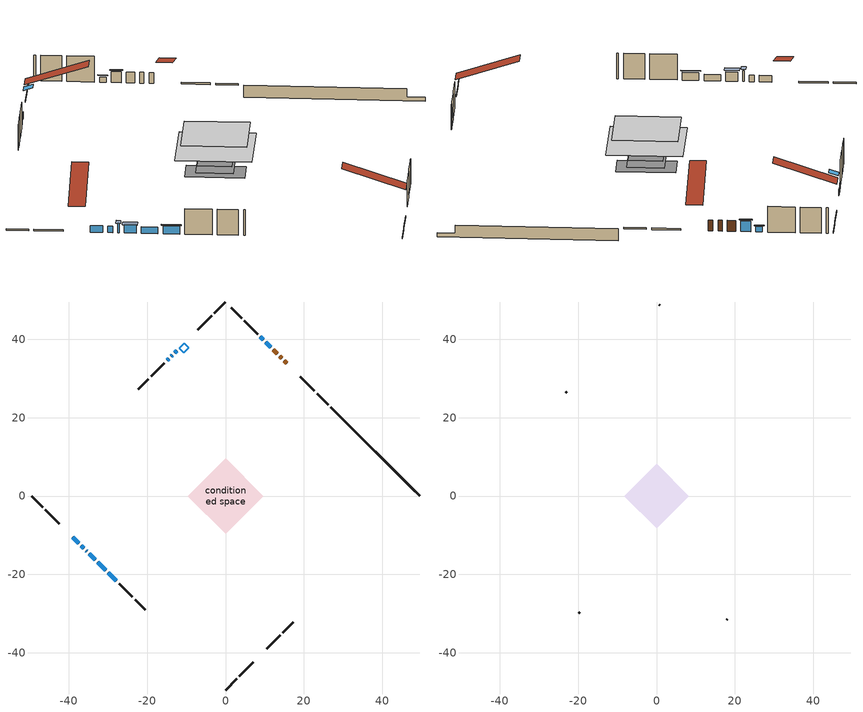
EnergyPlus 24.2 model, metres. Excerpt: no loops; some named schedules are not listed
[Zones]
conditioned space
 floor outside (Floor1 construction): -4.3,0 0,4.3 4.3,0 0,-4.3 z1.22
 floor adiabatic (AdiabaticFloorConstruction): -9.63,0 0,9.63 9.63,0 0,-9.63 z3.66
 floor foundation (Slab1 construction): -5.67,1.86 -1.86,5.67 5.67,-1.86 1.86,-5.67 z-1.09
 floor foundation (Slab2 construction): -4.7,0 0,4.7 4.7,0 0,-4.7 z0
 wall outside (RimJoist1 construction): 0,-49.54 2.84,-46.69 / -49.54,0 -46.69,-2.84 / 0,49.54 -2.84,46.69 / 26.21,23.33 23.37,26.17 z1.22:1.52
 wall outside (RimJoist2 construction): 3.5,-46.04 7.13,-42.41 / -46.04,-3.5 -42.41,-7.13 / -3.5,46.04 -7.13,42.41 / 22.71,26.83 19.08,30.46 z1.22:1.52
 wall outside (AdiabaticWallConstruction 1): 15.65,33.88 15.06,34.48 / 14.4,35.14 13.89,35.65 / 13.23,36.3 12.22,37.32 z1.22:3.25
 wall outside (AdiabaticWallConstruction): 11.56,37.98 10.32,39.22 / -35.56,-13.97 -35.38,-14.15 z1.22:3.25; -38.98,-10.56 -37.46,-12.08 / -12.43,37.1 -13,36.53 / -36.8,-12.73 -36.22,-13.32 / -32.62,-16.92 -30.55,-18.99 / -13.66,35.88 -13.89,35.65 / -14.54,34.99 -14.92,34.61 z1.22:2.44; 9.66,39.87 8.85,40.68 z1.22:2.19; -34.73,-14.81 -33.27,-16.26 z1.22:2.95; -29.89,-19.64 -27.84,-21.69 z1.22:2.67
 wall outside (Wall1 construction): 10.56,-38.98 13.99,-35.55 / -27.19,-22.35 -23.76,-25.78 / -15.58,33.96 -19.01,30.53 / 8.2,41.34 4.77,44.77 z1.22:6.1
 wall outside (Wall2 construction): 14.65,-34.89 17.25,-32.29 / -23.1,-26.43 -20.5,-29.04 / -19.67,29.87 -22.27,27.26 / 4.11,45.42 1.51,48.03 z1.22:6.1
 wall foundation (FoundationWall1 construction): 26.87,22.67,-1.09 26.87,22.67,1.22 47.27,2.27,1.22 47.27,2.27,-0.31 49.54,0,-0.31 49.54,0,-1.09
 window (WindowConstruction): 11.56,37.98 10.32,39.22 z1.22:3.25
 window (WindowConstruction 8): -38.98,-10.56 -37.46,-12.08 z1.22:2.44
 window (WindowConstruction 9): -12.44,37.1 -13,36.53 z1.22:2.44
 window (WindowConstruction 10): -36.8,-12.73 -36.22,-13.32 z1.22:2.44
 window (WindowConstruction 1): 9.66,39.87 8.85,40.68 z1.22:2.19
 window (WindowConstruction 2): -35.56,-13.97 -35.38,-14.15 z1.22:3.25
 window (WindowConstruction 3): -34.73,-14.81 -33.27,-16.26 z1.22:2.95
 window (WindowConstruction 4): -32.62,-16.92 -30.55,-18.99 z1.22:2.44
 window (WindowConstruction 5): -29.89,-19.64 -27.84,-21.69 z1.22:2.67
 window (WindowConstruction 6): -13.66,35.88 -13.89,35.65 z1.22:2.44
 window (WindowConstruction 7): -14.55,34.99 -14.92,34.61 z1.22:2.44
 door (Door): 15.65,33.88 15.06,34.48 z1.22:3.25
 door (Door 1): 14.4,35.14 13.89,35.65 z1.22:3.25
 door (Door 2): 13.23,36.3 12.22,37.32 z1.22:3.25
 ceiling adiabatic (AdiabaticFloorConstruction): 0,-9.63 9.63,0 0,9.63 -9.63,0 z3.66
 roof outside (AdiabaticRoofConstruction): -11.78,37.76,6.1 -10.62,36.6,6.64 -9.4,37.82,6.64 -10.56,38.98,6.1
 skylight (SkylightConstruction): -11.78,37.76,6.1 -10.62,36.6,6.64 -9.4,37.82,6.64 -10.56,38.98,6.1
attic - vented
 floor to conditioned space (Floor2 construction Reversed): -8.23,0 0,8.23 8.23,0 0,-8.23 z6.1
 wall outside (Wall3 construction): 17.91,-31.63 18.1,-31.44 / -19.84,-29.7 -19.65,-29.89 / -22.93,26.61 -23.12,26.42 / 0.85,48.69 0.66,48.88 z1.22:6.1
 roof outside (Roof1 construction): 9.9,-39.63,6.1 1.88,-31.61,9.88 -0.23,-33.73,9.88 7.79,-41.75,6.1; -39.63,-9.9,6.1 -31.61,-1.88,9.88 -33.73,0.23,9.88 -41.75,-7.79,6.1; -9.9,39.63,6.1 -1.88,31.61,9.88 0.23,33.73,9.88 -7.79,41.75,6.1; 16.31,33.23,6.1 8.29,25.21,9.88 10.4,23.09,9.88 18.42,31.11,6.1
shading: 10.11,39.43 11.77,37.77 11.98,37.98 10.32,39.64 z3.55; 8.64,40.89 9.87,39.66 10.09,39.87 8.85,41.1 z2.48; -35.17,-14.36 -35.77,-13.76 -36.64,-14.62 -36.03,-15.23 z3.55; -33.06,-16.48 -34.94,-14.6 -35.8,-15.46 -33.92,-17.34 z3.25; -27.63,-21.9 -30.1,-19.43 -30.31,-19.64 -27.84,-22.11 z2.97
[Building]
Building 1: Terrain=Suburbs
[Site:Location]
Montreal Intl AP_QC: Latitude {deg}=45.47; Longitude {deg}=-73.74; Time Zone {hr}=-5; Elevation {m}=36; Keep Site Location Information=Yes
[Site:GroundTemperature:Shallow]
2.07863, -0.316383, -0.508184, 0.628371, 5.19101, 9.73239, 13.6695, 16.1636, 16.3755, 14.347, 10.5102, 6.10817
[Site:WaterMainsTemperature]
Calculation Method=Schedule; Temperature Schedule=mains temperature schedule
[Material] Roughness=Rough; Thermal Absorptance=0.9
Name | Thickness {m} | Conductivity {W/m-K} | Density {kg/m3} | Specific Heat {J/kg-K} | Solar Absorptance | Visible Absorptance
asphalt or fiberglass shingles | 0.00635 | 0.162714 | 1121.4 | 1465.45 | 0.84 | 0.84
asphalt or fiberglass shingles 1 | 0.00635 | 0.162714 | 1121.4 | 1465.45 | 0.7 | 0.7
ceiling loosefill ins | 0.0846667 | 0.0480833 | 16.02 | 1046.75 | 0.7 | 0.7
ceiling stud and cavity | 0.1397 | 0.0930096 | 65.682 | 1177.47 | 0.7 | 0.7
concrete 4.0 in. | 0.1016 | 1.803125 | 2242.8 | 837.4 | 0.7 | 0.7
concrete 8.0 in. | 0.2032 | 1.803125 | 2242.8 | 837.4 | 0.7 | 0.7
door material | 0.04445 | 0.0451087 | 512.64 | 1214.23 | 0.7 | 0.7
door material 1 | 0.04445 | 0.188738 | 512.64 | 1214.23 | 0.7 | 0.7
exterior vertical ins | 0.0454343 | 0.029427 | 32.04 | 1214.23 | 0.7 | 0.7
floor covering | 0.0127 | 0.0433444 | 54.468 | 1339.84 | 0.6 | 0.6
floor rigid ins; rim joist rigid ins; wall rigid ins | 0.051816 | 0.029427 | 32.04 | 1214.23 | 0.7 | 0.7
floor rigid ins 1; roof rigid ins; wall rigid ins 1 | 0.512978 | 0.029427 | 32.04 | 1214.23 | 0.7 | 0.7
floor stud and cavity | 0.1397 | 0.0864058 | 92.3553 | 1139.71 | 0.7 | 0.7
floor stud and cavity 1 | 0.1397 | 1.75129 | 37.0049 | 1207.88 | 0.7 | 0.7
furniture material conditioned space 1 | 0.1524 | 0.115458 | 640.8 | 1214.23 | 0.6 | 0.6
gypsum board | 0.0127 | 0.160291 | 801 | 837.4 | 0.6 | 0.6
gypsum board 1 | 0.0127 | 0.160291 | 801 | 837.4 | 0.7 | 0.7
osb sheathing 0.5 in. | 0.0127 | 0.115458 | 512.64 | 1214.23 | 0.7 | 0.7
osb sheathing 0.75 in. | 0.01905 | 0.115458 | 512.64 | 1214.23 | 0.7 | 0.7
osb sheathing 2.0 in. | 0.0508 | 0.115458 | 512.64 | 1214.23 | 0.7 | 0.7
rim joist stud and cavity | 0.0508 | 0.0328371 | 125.044 | 1163.47 | 0.6 | 0.6
rim joist stud and cavity 1 | 0.0508 | 0.185435 | 125.044 | 1163.47 | 0.6 | 0.6
roof stud and cavity | 0.18415 | 1.78685 | 37.0049 | 1207.88 | 0.6 | 0.6
wall stud and cavity | 0.1397 | 0.145044 | 139.0536 | 1170.24 | 0.7 | 0.7
wall stud and cavity 1 | 0.1397 | 0.150835 | 139.0536 | 1170.24 | 0.7 | 0.7
wall stud and cavity 2 | 0.0889 | 6.1454 | 50.32683 | 1063.81 | 0.6 | 0.6
wall stud and cavity 3 | 0.0889 | 0.380278 | 52.3479 | 1209.89 | 0.7 | 0.7
wall stud and cavity 4 | 0.0889 | 0.391764 | 83.0341 | 1211.67 | 0.7 | 0.7
wood siding | 0.0254 | 0.102417 | 544.68 | 1172.36 | 0 | 0
wood siding 1 | 0.00254 | 0.102417 | 544.68 | 1172.36 | 0 | 0
wood siding 2; wood siding 3; wood siding 4 | 0.0254 | 0.102417 | 544.68 | 1172.36 | 0.7 | 0.7
[WindowMaterial:SimpleGlazingSystem]
Name | U-Factor {W/m2-K} | Solar Heat Gain Coefficient
SkylightMaterial | 2.30386 | 0.6198
WindowMaterial | 3.37387 | 0.72
WindowMaterial 1 | 3.80369 | 0.69
WindowMaterial 2 | 1.92371 | 0.34
WindowMaterial 3 | 3.375 | 0.72
WindowMaterial 4 | 3.537394 | 0.71
WindowMaterial 5 | 4.42259 | 0.64
WindowMaterial 6 | 4.17333 | 0.66
WindowMaterial 7 | 3.48289 | 0.71
WindowMaterial 8 | 3.76338 | 0.68
WindowMaterial 9 | 3.8565 | 0.68
[Construction]
AdiabaticFloorConstruction: floor stud and cavity 1, floor rigid ins 1, osb sheathing 0.75 in., floor covering
AdiabaticRoofConstruction: asphalt or fiberglass shingles 1, roof rigid ins, osb sheathing 0.75 in., roof stud and cavity
AdiabaticWallConstruction: wood siding 3, wall rigid ins 1, wall stud and cavity 3, gypsum board
AdiabaticWallConstruction 1: wood siding 4, wall rigid ins 1, wall stud and cavity 3, gypsum board
Door: door material
Door 1; Door 2: door material 1
Floor1 construction: floor stud and cavity, floor rigid ins, osb sheathing 0.75 in., floor covering
Floor2 construction Reversed: gypsum board, ceiling stud and cavity, ceiling loosefill ins
FoundationWall1 construction: concrete 8.0 in., gypsum board 1
furniture construction conditioned space 1: furniture material conditioned space 1
PartitionWallConstruction: gypsum board, wall stud and cavity 4, gypsum board
RimJoist1 construction: wood siding 2, rim joist rigid ins, osb sheathing 2.0 in., rim joist stud and cavity
RimJoist2 construction: wood siding 2, rim joist rigid ins, osb sheathing 2.0 in., rim joist stud and cavity 1
Roof1 construction: asphalt or fiberglass shingles
SkylightConstruction: SkylightMaterial
Slab1 construction; Slab2 construction: concrete 4.0 in.
Wall1 construction: wood siding, wall rigid ins, osb sheathing 0.5 in., wall stud and cavity, gypsum board
Wall2 construction: wood siding, wall rigid ins, osb sheathing 0.5 in., wall stud and cavity 1, gypsum board
Wall3 construction: wood siding 1, wall stud and cavity 2
WindowConstruction; WindowConstruction 4: WindowMaterial
WindowConstruction 1: WindowMaterial 1
WindowConstruction 10: WindowMaterial 9
WindowConstruction 2: WindowMaterial 2
WindowConstruction 3: WindowMaterial 3
WindowConstruction 5: WindowMaterial 4
WindowConstruction 6: WindowMaterial 5
WindowConstruction 7: WindowMaterial 6
WindowConstruction 8: WindowMaterial 7
WindowConstruction 9: WindowMaterial 8
[Zone] Multiplier=1; Part of Total Floor Area=Yes
Name | Volume {m3}
attic - vented | 85.8688
conditioned space | 607.2
[Space]
Name | Zone | Volume {m3}
attic - vented 1 | attic - vented | 85.8688
conditioned space 1 | conditioned space | 607.2
[ZoneInfiltration:EffectiveLeakageArea]
infil attic - vented 1: Zone or Space=attic - vented 1; Schedule=Always On Discrete; Effective Air Leakage Area {cm2}=5419.48; Stack Coefficient=0.000602064; Wind Coefficient=1.65784e-05
[ZoneMixing]
whole house fan mix: Zone or Space=attic - vented; Schedule=Always On Continuous; Design Flow Rate Calculation Method=Flow/Zone; Design Flow Rate {m3/s}=0; Source Zone or Space=conditioned space
[SurfaceProperty:ExposedFoundationPerimeter] Exposed Perimeter Calculation Method=TotalExposedPerimeter
Name | Total Exposed Perimeter {m}
Slab1 | 32.059
Slab2 | 19.611
[InternalMass] Zone or ZoneList=conditioned space; Space or SpaceList=conditioned space 1
Name | Construction | Surface Area {m2}
furniture mass conditioned space 1 | furniture construction conditioned space 1 | 129.624
partition wall mass | PartitionWallConstruction | 324.06
[Lights]
interior lighting: Zone or ZoneList or Space or SpaceList=conditioned space 1; Schedule=interior lighting schedule; Design Level Calculation Method=LightingLevel; Lighting Level {W}=343.2; Return Air Fraction=0; Fraction Radiant=0.6; Fraction Visible=0.2; Fraction Replaceable=1
[People]
occupants: Zone or ZoneList or Space or SpaceList=conditioned space 1; Number of People Schedule=occupants schedule; Number of People Calculation Method=People; Number of People=3; Fraction Radiant=0.314171; Sensible Heat Fraction=0.56303; Activity Level Schedule=occupants activity schedule; Carbon Dioxide Generation Rate {m3/s-W}=0; Enable ASHRAE 55 Comfort Warnings=No; Mean Radiant Temperature Calculation Type=EnclosureAveraged
[ElectricEquipment] Zone or ZoneList or Space or SpaceList=conditioned space 1; Design Level Calculation Method=EquipmentLevel
Name | Schedule | Design Level {W} | Fraction Latent | Fraction Radiant | Fraction Lost
clothes dryer | clothes dryer schedule | 140.772 | 0.015 | 0.081 | 0.85
clothes washer | clothes washer schedule | 32.1985 | 0.03 | 0.162 | 0.7
cooking range | cooking range schedule | 215.147 | 0.08 | 0.432 | 0.2
dishwasher | dishwasher schedule | 66.8632 | 0.3 | 0.18 | 0.4
fridge | fridge schedule | 72.9452 | 0 | 0.6 | 0
mech vent house fan | mech vent house fan schedule | 250 | 0 | 0 | 1
mech vent house fan cfis | mech vent house fan cfis schedule | 0 | 0 | 0 | 0
misc plug loads | misc plug loads schedule | 494.7 | 0.045 | 0.513 | 0.1
whole house fan | Always On Discrete | 0 | 0 | 0 | 1
[OtherEquipment] Zone or ZoneList or Space or SpaceList=conditioned space 1; Design Level Calculation Method=EquipmentLevel
Name | Fuel Type | Schedule | Design Level {W} | Fraction Latent | Fraction Radiant | Fraction Lost
clothes dryer 1 | Electricity | clothes dryer schedule | 0 | 0.015 | 0.081 | 0.85
cooking range 1 | Electricity | cooking range schedule | 0 | 0.08 | 0.432 | 0.2
general water use latent | None | general water use schedule | 62.594 | 1 | 0 | 0
general water use sensible | None | general water use schedule | -61.6891 | 0 | 0.6 | 0
mech vent house fan latent load | None | Always On Discrete | 0 | 1 | 0 | 0
mech vent house fan sensible load | None | Always On Discrete | 0 | 0 | 0 | 0
water heater energy adjustment1 | Electricity | Always On Discrete | 0.01 | 0 | 0 | 1
[ZoneInfiltration:DesignFlowRate] Zone or ZoneList or Space or SpaceList=conditioned space 1; Schedule=Always On Discrete; Design Flow Rate Calculation Method=Flow/Zone; Design Flow Rate {m3/s}=0
infil flow; natural vent flow; whole house fan flow
[Foundation:Kiva] Initial Indoor Air Temperature {C}=21; Wall Depth Below Slab {m}=0.2032
Name | Wall Height Above Grade {m} | Custom Block Material Name 1 | Custom Block Depth 1 {m} | Custom Block X Position 1 {m} | Custom Block Z Position 1 {m}
Foundation Kiva 1 | 1.21999 | exterior vertical ins | 2.30999 | 0.2159 | 0
Foundation Kiva 2 | 0.1016
[Foundation:Kiva:Settings]
Soil Conductivity {W/m-K}=0.849921; Soil Density {kg/m3}=1842.3; Soil Specific Heat {J/kg-K}=418.7; Ground Solar Absorptivity=0.9; Ground Thermal Absorptivity=0.9; Ground Surface Roughness {m}=0.03; Far-Field Width {m}=40; Deep-Ground Boundary Condition=ZeroFlux; Deep-Ground Depth {m}=40; Minimum Cell Dimension {m}=0.2; Maximum Cell Growth Coefficient=3; Simulation Timestep=Timestep
[Exterior:Lights]
exterior lighting: Schedule=exterior lighting schedule; Design Level {W}=75.6
[Schedule:Constant]
Name | Hourly Value
Always On Continuous; mech vent house fan schedule; mech vent house fan cfis schedule; Always On Discrete | 1
occupants activity schedule | 117.228
fridge schedule | 0
[Schedule:Week:Daily]
interior lighting schedule Week Rule - Jan1-Jan27: interior lighting schedule day, interior lighting schedule day, interior lighting schedule day, interior lighting schedule day, interior lighting schedule day, interior lighting schedule day, interior lighting schedule day, interior lighting schedule default day, interior lighting schedule default day, interior lighting schedule default day, interior lighting schedule default day, interior lighting schedule default day
interior lighting schedule Week Rule - Jan28-Feb3: interior lighting schedule day, interior lighting schedule day, interior lighting schedule day, interior lighting schedule day, interior lighting schedule day 1, interior lighting schedule day 1, interior lighting schedule day 1, interior lighting schedule default day, interior lighting schedule default day, interior lighting schedule default day, interior lighting schedule default day, interior lighting schedule default day
interior lighting schedule Week Rule - Feb4-Feb24: interior lighting schedule day 1, interior lighting schedule day 1, interior lighting schedule day 1, interior lighting schedule day 1, interior lighting schedule day 1, interior lighting schedule day 1, interior lighting schedule day 1, interior lighting schedule default day, interior lighting schedule default day, interior lighting schedule default day, interior lighting schedule default day, interior lighting schedule default day
interior lighting schedule Week Rule - Feb25-Mar3: interior lighting schedule day 1, interior lighting schedule day 1, interior lighting schedule day 1, interior lighting schedule day 1, interior lighting schedule day 2, interior lighting schedule day 2, interior lighting schedule day 2, interior lighting schedule default day, interior lighting schedule default day, interior lighting schedule default day, interior lighting schedule default day, interior lighting schedule default day
interior lighting schedule Week Rule - Mar4-Mar31: interior lighting schedule day 2, interior lighting schedule day 2, interior lighting schedule day 2, interior lighting schedule day 2, interior lighting schedule day 2, interior lighting schedule day 2, interior lighting schedule day 2, interior lighting schedule default day, interior lighting schedule default day, interior lighting schedule default day, interior lighting schedule default day, interior lighting schedule default day
interior lighting schedule Week Rule - Apr1-Apr28: interior lighting schedule day 3, interior lighting schedule day 3, interior lighting schedule day 3, interior lighting schedule day 3, interior lighting schedule day 3, interior lighting schedule day 3, interior lighting schedule day 3, interior lighting schedule default day, interior lighting schedule default day, interior lighting schedule default day, interior lighting schedule default day, interior lighting schedule default day
interior lighting schedule Week Rule - Apr29-May5: interior lighting schedule day 3, interior lighting schedule day 3, interior lighting schedule day 4, interior lighting schedule day 4, interior lighting schedule day 4, interior lighting schedule day 4, interior lighting schedule day 4, interior lighting schedule default day, interior lighting schedule default day, interior lighting schedule default day, interior lighting schedule default day, interior lighting schedule default day
interior lighting schedule Week Rule - May6-May26: interior lighting schedule day 4, interior lighting schedule day 4, interior lighting schedule day 4, interior lighting schedule day 4, interior lighting schedule day 4, interior lighting schedule day 4, interior lighting schedule day 4, interior lighting schedule default day, interior lighting schedule default day, interior lighting schedule default day, interior lighting schedule default day, interior lighting schedule default day
interior lighting schedule Week Rule - May27-Jun2: interior lighting schedule day 4, interior lighting schedule day 4, interior lighting schedule day 4, interior lighting schedule day 4, interior lighting schedule day 4, interior lighting schedule day 5, interior lighting schedule day 5, interior lighting schedule default day, interior lighting schedule default day, interior lighting schedule default day, interior lighting schedule default day, interior lighting schedule default day
interior lighting schedule Week Rule - Jun3-Jun30: interior lighting schedule day 5, interior lighting schedule day 5, interior lighting schedule day 5, interior lighting schedule day 5, interior lighting schedule day 5, interior lighting schedule day 5, interior lighting schedule day 5, interior lighting schedule default day, interior lighting schedule default day, interior lighting schedule default day, interior lighting schedule default day, interior lighting schedule default day
interior lighting schedule Week Rule - Jul1-Jul28: interior lighting schedule day 6, interior lighting schedule day 6, interior lighting schedule day 6, interior lighting schedule day 6, interior lighting schedule day 6, interior lighting schedule day 6, interior lighting schedule day 6, interior lighting schedule default day, interior lighting schedule default day, interior lighting schedule default day, interior lighting schedule default day, interior lighting schedule default day
interior lighting schedule Week Rule - Jul29-Aug4: interior lighting schedule day 6, interior lighting schedule day 6, interior lighting schedule day 6, interior lighting schedule day 7, interior lighting schedule day 7, interior lighting schedule day 7, interior lighting schedule day 7, interior lighting schedule default day, interior lighting schedule default day, interior lighting schedule default day, interior lighting schedule default day, interior lighting schedule default day
interior lighting schedule Week Rule - Aug5-Aug25: interior lighting schedule day 7, interior lighting schedule day 7, interior lighting schedule day 7, interior lighting schedule day 7, interior lighting schedule day 7, interior lighting schedule day 7, interior lighting schedule day 7, interior lighting schedule default day, interior lighting schedule default day, interior lighting schedule default day, interior lighting schedule default day, interior lighting schedule default day
interior lighting schedule Week Rule - Aug26-Sep1: interior lighting schedule day 7, interior lighting schedule day 7, interior lighting schedule day 7, interior lighting schedule day 7, interior lighting schedule day 7, interior lighting schedule day 7, interior lighting schedule day 8, interior lighting schedule default day, interior lighting schedule default day, interior lighting schedule default day, interior lighting schedule default day, interior lighting schedule default day
interior lighting schedule Week Rule - Sep2-Sep29: interior lighting schedule day 8, interior lighting schedule day 8, interior lighting schedule day 8, interior lighting schedule day 8, interior lighting schedule day 8, interior lighting schedule day 8, interior lighting schedule day 8, interior lighting schedule default day, interior lighting schedule default day, interior lighting schedule default day, interior lighting schedule default day, interior lighting schedule default day
interior lighting schedule Week Rule - Sep30-Oct6: interior lighting schedule day 8, interior lighting schedule day 9, interior lighting schedule day 9, interior lighting schedule day 9, interior lighting schedule day 9, interior lighting schedule day 9, interior lighting schedule day 9, interior lighting schedule default day, interior lighting schedule default day, interior lighting schedule default day, interior lighting schedule default day, interior lighting schedule default day
interior lighting schedule Week Rule - Oct7-Oct27: interior lighting schedule day 9, interior lighting schedule day 9, interior lighting schedule day 9, interior lighting schedule day 9, interior lighting schedule day 9, interior lighting schedule day 9, interior lighting schedule day 9, interior lighting schedule default day, interior lighting schedule default day, interior lighting schedule default day, interior lighting schedule default day, interior lighting schedule default day
interior lighting schedule Week Rule - Oct28-Nov3: interior lighting schedule day 9, interior lighting schedule day 9, interior lighting schedule day 9, interior lighting schedule day 9, interior lighting schedule day 10, interior lighting schedule day 10, interior lighting schedule day 10, interior lighting schedule default day, interior lighting schedule default day, interior lighting schedule default day, interior lighting schedule default day, interior lighting schedule default day
interior lighting schedule Week Rule - Nov4-Nov24: interior lighting schedule day 10, interior lighting schedule day 10, interior lighting schedule day 10, interior lighting schedule day 10, interior lighting schedule day 10, interior lighting schedule day 10, interior lighting schedule day 10, interior lighting schedule default day, interior lighting schedule default day, interior lighting schedule default day, interior lighting schedule default day, interior lighting schedule default day
interior lighting schedule Week Rule - Nov25-Dec1: interior lighting schedule day 10, interior lighting schedule day 10, interior lighting schedule day 10, interior lighting schedule day 10, interior lighting schedule day 10, interior lighting schedule day 10, interior lighting schedule day 11, interior lighting schedule default day, interior lighting schedule default day, interior lighting schedule default day, interior lighting schedule default day, interior lighting schedule default day
interior lighting schedule Week Rule - Dec2-Dec31: interior lighting schedule day 11, interior lighting schedule day 11, interior lighting schedule day 11, interior lighting schedule day 11, interior lighting schedule day 11, interior lighting schedule day 11, interior lighting schedule day 11, interior lighting schedule default day, interior lighting schedule default day, interior lighting schedule default day, interior lighting schedule default day, interior lighting schedule default day
occupants schedule Week Rule - Jan1-Dec31: occupants schedule day, occupants schedule day, occupants schedule day, occupants schedule day, occupants schedule day, occupants schedule day, occupants schedule day, occupants schedule default day, occupants schedule default day, occupants schedule default day, occupants schedule default day, occupants schedule default day
clothes dryer schedule Week Rule - Jan1-Dec31: clothes dryer schedule day, clothes dryer schedule day, clothes dryer schedule day, clothes dryer schedule day, clothes dryer schedule day, clothes dryer schedule day, clothes dryer schedule day, clothes dryer schedule default day, clothes dryer schedule default day, clothes dryer schedule default day, clothes dryer schedule default day, clothes dryer schedule default day
clothes washer schedule Week Rule - Jan1-Dec31: clothes washer schedule day, clothes washer schedule day, clothes washer schedule day, clothes washer schedule day, clothes washer schedule day, clothes washer schedule day, clothes washer schedule day, clothes washer schedule default day, clothes washer schedule default day, clothes washer schedule default day, clothes washer schedule default day, clothes washer schedule default day
cooking range schedule Week Rule - Jan1-Dec31: cooking range schedule day, cooking range schedule day, cooking range schedule day, cooking range schedule day, cooking range schedule day, cooking range schedule day, cooking range schedule day, cooking range schedule default day, cooking range schedule default day, cooking range schedule default day, cooking range schedule default day, cooking range schedule default day
dishwasher schedule Week Rule - Jan1-Dec31: dishwasher schedule day, dishwasher schedule day, dishwasher schedule day, dishwasher schedule day, dishwasher schedule day, dishwasher schedule day, dishwasher schedule day, dishwasher schedule default day, dishwasher schedule default day, dishwasher schedule default day, dishwasher schedule default day, dishwasher schedule default day
misc plug loads schedule Week Rule - Jan1-Dec31: misc plug loads schedule day, misc plug loads schedule day, misc plug loads schedule day, misc plug loads schedule day, misc plug loads schedule day, misc plug loads schedule day, misc plug loads schedule day, misc plug loads schedule default day, misc plug loads schedule default day, misc plug loads schedule default day, misc plug loads schedule default day, misc plug loads schedule default day
general water use schedule Week Rule - Jan1-Dec31: general water use schedule day, general water use schedule day, general water use schedule day, general water use schedule day, general water use schedule day, general water use schedule day, general water use schedule day, general water use schedule default day, general water use schedule default day, general water use schedule default day, general water use schedule default day, general water use schedule default day
exterior lighting schedule Week Rule - Jan1-Jan27: exterior lighting schedule day, exterior lighting schedule day, exterior lighting schedule day, exterior lighting schedule day, exterior lighting schedule day, exterior lighting schedule day, exterior lighting schedule day, exterior lighting schedule default day, exterior lighting schedule default day, exterior lighting schedule default day, exterior lighting schedule default day, exterior lighting schedule default day
exterior lighting schedule Week Rule - Jan28-Feb3: exterior lighting schedule day, exterior lighting schedule day, exterior lighting schedule day, exterior lighting schedule day, exterior lighting schedule day 1, exterior lighting schedule day 1, exterior lighting schedule day 1, exterior lighting schedule default day, exterior lighting schedule default day, exterior lighting schedule default day, exterior lighting schedule default day, exterior lighting schedule default day
exterior lighting schedule Week Rule - Feb4-Feb24: exterior lighting schedule day 1, exterior lighting schedule day 1, exterior lighting schedule day 1, exterior lighting schedule day 1, exterior lighting schedule day 1, exterior lighting schedule day 1, exterior lighting schedule day 1, exterior lighting schedule default day, exterior lighting schedule default day, exterior lighting schedule default day, exterior lighting schedule default day, exterior lighting schedule default day
exterior lighting schedule Week Rule - Feb25-Mar3: exterior lighting schedule day 1, exterior lighting schedule day 1, exterior lighting schedule day 1, exterior lighting schedule day 1, exterior lighting schedule day 2, exterior lighting schedule day 2, exterior lighting schedule day 2, exterior lighting schedule default day, exterior lighting schedule default day, exterior lighting schedule default day, exterior lighting schedule default day, exterior lighting schedule default day
exterior lighting schedule Week Rule - Mar4-Mar31: exterior lighting schedule day 2, exterior lighting schedule day 2, exterior lighting schedule day 2, exterior lighting schedule day 2, exterior lighting schedule day 2, exterior lighting schedule day 2, exterior lighting schedule day 2, exterior lighting schedule default day, exterior lighting schedule default day, exterior lighting schedule default day, exterior lighting schedule default day, exterior lighting schedule default day
exterior lighting schedule Week Rule - Apr1-Apr28: exterior lighting schedule day 3, exterior lighting schedule day 3, exterior lighting schedule day 3, exterior lighting schedule day 3, exterior lighting schedule day 3, exterior lighting schedule day 3, exterior lighting schedule day 3, exterior lighting schedule default day, exterior lighting schedule default day, exterior lighting schedule default day, exterior lighting schedule default day, exterior lighting schedule default day
exterior lighting schedule Week Rule - Apr29-May5: exterior lighting schedule day 3, exterior lighting schedule day 3, exterior lighting schedule day 4, exterior lighting schedule day 4, exterior lighting schedule day 4, exterior lighting schedule day 4, exterior lighting schedule day 4, exterior lighting schedule default day, exterior lighting schedule default day, exterior lighting schedule default day, exterior lighting schedule default day, exterior lighting schedule default day
exterior lighting schedule Week Rule - May6-May26: exterior lighting schedule day 4, exterior lighting schedule day 4, exterior lighting schedule day 4, exterior lighting schedule day 4, exterior lighting schedule day 4, exterior lighting schedule day 4, exterior lighting schedule day 4, exterior lighting schedule default day, exterior lighting schedule default day, exterior lighting schedule default day, exterior lighting schedule default day, exterior lighting schedule default day
exterior lighting schedule Week Rule - May27-Jun2: exterior lighting schedule day 4, exterior lighting schedule day 4, exterior lighting schedule day 4, exterior lighting schedule day 4, exterior lighting schedule day 4, exterior lighting schedule day 5, exterior lighting schedule day 5, exterior lighting schedule default day, exterior lighting schedule default day, exterior lighting schedule default day, exterior lighting schedule default day, exterior lighting schedule default day
exterior lighting schedule Week Rule - Jun3-Jun30: exterior lighting schedule day 5, exterior lighting schedule day 5, exterior lighting schedule day 5, exterior lighting schedule day 5, exterior lighting schedule day 5, exterior lighting schedule day 5, exterior lighting schedule day 5, exterior lighting schedule default day, exterior lighting schedule default day, exterior lighting schedule default day, exterior lighting schedule default day, exterior lighting schedule default day
exterior lighting schedule Week Rule - Jul1-Jul28: exterior lighting schedule day 6, exterior lighting schedule day 6, exterior lighting schedule day 6, exterior lighting schedule day 6, exterior lighting schedule day 6, exterior lighting schedule day 6, exterior lighting schedule day 6, exterior lighting schedule default day, exterior lighting schedule default day, exterior lighting schedule default day, exterior lighting schedule default day, exterior lighting schedule default day
exterior lighting schedule Week Rule - Jul29-Aug4: exterior lighting schedule day 6, exterior lighting schedule day 6, exterior lighting schedule day 6, exterior lighting schedule day 7, exterior lighting schedule day 7, exterior lighting schedule day 7, exterior lighting schedule day 7, exterior lighting schedule default day, exterior lighting schedule default day, exterior lighting schedule default day, exterior lighting schedule default day, exterior lighting schedule default day
exterior lighting schedule Week Rule - Aug5-Aug25: exterior lighting schedule day 7, exterior lighting schedule day 7, exterior lighting schedule day 7, exterior lighting schedule day 7, exterior lighting schedule day 7, exterior lighting schedule day 7, exterior lighting schedule day 7, exterior lighting schedule default day, exterior lighting schedule default day, exterior lighting schedule default day, exterior lighting schedule default day, exterior lighting schedule default day
exterior lighting schedule Week Rule - Aug26-Sep1: exterior lighting schedule day 7, exterior lighting schedule day 7, exterior lighting schedule day 7, exterior lighting schedule day 7, exterior lighting schedule day 7, exterior lighting schedule day 7, exterior lighting schedule day 8, exterior lighting schedule default day, exterior lighting schedule default day, exterior lighting schedule default day, exterior lighting schedule default day, exterior lighting schedule default day
exterior lighting schedule Week Rule - Sep2-Sep29: exterior lighting schedule day 8, exterior lighting schedule day 8, exterior lighting schedule day 8, exterior lighting schedule day 8, exterior lighting schedule day 8, exterior lighting schedule day 8, exterior lighting schedule day 8, exterior lighting schedule default day, exterior lighting schedule default day, exterior lighting schedule default day, exterior lighting schedule default day, exterior lighting schedule default day
exterior lighting schedule Week Rule - Sep30-Oct6: exterior lighting schedule day 8, exterior lighting schedule day 9, exterior lighting schedule day 9, exterior lighting schedule day 9, exterior lighting schedule day 9, exterior lighting schedule day 9, exterior lighting schedule day 9, exterior lighting schedule default day, exterior lighting schedule default day, exterior lighting schedule default day, exterior lighting schedule default day, exterior lighting schedule default day
exterior lighting schedule Week Rule - Oct7-Oct27: exterior lighting schedule day 9, exterior lighting schedule day 9, exterior lighting schedule day 9, exterior lighting schedule day 9, exterior lighting schedule day 9, exterior lighting schedule day 9, exterior lighting schedule day 9, exterior lighting schedule default day, exterior lighting schedule default day, exterior lighting schedule default day, exterior lighting schedule default day, exterior lighting schedule default day
[Schedule:Year]
interior lighting schedule: interior lighting schedule Week Rule - Jan1-Jan27, 1, 1, 1, 27, interior lighting schedule Week Rule - Jan28-Feb3, 1, 28, 2, 3, interior lighting schedule Week Rule - Feb4-Feb24, 2, 4, 2, 24, interior lighting schedule Week Rule - Feb25-Mar3, 2, 25, 3, 3, interior lighting schedule Week Rule - Mar4-Mar31, 3, 4, 3, 31, interior lighting schedule Week Rule - Apr1-Apr28, 4, 1, 4, 28, interior lighting schedule Week Rule - Apr29-May5, 4, 29, 5, 5, interior lighting schedule Week Rule - May6-May26, 5, 6, 5, 26, interior lighting schedule Week Rule - May27-Jun2, 5, 27, 6, 2, interior lighting schedule Week Rule - Jun3-Jun30, 6, 3, 6, 30, interior lighting schedule Week Rule - Jul1-Jul28, 7, 1, 7, 28, interior lighting schedule Week Rule - Jul29-Aug4, 7, 29, 8, 4, interior lighting schedule Week Rule - Aug5-Aug25, 8, 5, 8, 25, interior lighting schedule Week Rule - Aug26-Sep1, 8, 26, 9, 1, interior lighting schedule Week Rule - Sep2-Sep29, 9, 2, 9, 29, interior lighting schedule Week Rule - Sep30-Oct6, 9, 30, 10, 6, interior lighting schedule Week Rule - Oct7-Oct27, 10, 7, 10, 27, interior lighting schedule Week Rule - Oct28-Nov3, 10, 28, 11, 3, interior lighting schedule Week Rule - Nov4-Nov24, 11, 4, 11, 24, interior lighting schedule Week Rule - Nov25-Dec1, 11, 25, 12, 1, interior lighting schedule Week Rule - Dec2-Dec31, 12, 2, 12, 31
occupants schedule: occupants schedule Week Rule - Jan1-Dec31, 1, 1, 12, 31
clothes dryer schedule: clothes dryer schedule Week Rule - Jan1-Dec31, 1, 1, 12, 31
clothes washer schedule: clothes washer schedule Week Rule - Jan1-Dec31, 1, 1, 12, 31
cooking range schedule: cooking range schedule Week Rule - Jan1-Dec31, 1, 1, 12, 31
dishwasher schedule: dishwasher schedule Week Rule - Jan1-Dec31, 1, 1, 12, 31
misc plug loads schedule: misc plug loads schedule Week Rule - Jan1-Dec31, 1, 1, 12, 31
general water use schedule: general water use schedule Week Rule - Jan1-Dec31, 1, 1, 12, 31
exterior lighting schedule: exterior lighting schedule Week Rule - Jan1-Jan27, 1, 1, 1, 27, exterior lighting schedule Week Rule - Jan28-Feb3, 1, 28, 2, 3, exterior lighting schedule Week Rule - Feb4-Feb24, 2, 4, 2, 24, exterior lighting schedule Week Rule - Feb25-Mar3, 2, 25, 3, 3, exterior lighting schedule Week Rule - Mar4-Mar31, 3, 4, 3, 31, exterior lighting schedule Week Rule - Apr1-Apr28, 4, 1, 4, 28, exterior lighting schedule Week Rule - Apr29-May5, 4, 29, 5, 5, exterior lighting schedule Week Rule - May6-May26, 5, 6, 5, 26, exterior lighting schedule Week Rule - May27-Jun2, 5, 27, 6, 2, exterior lighting schedule Week Rule - Jun3-Jun30, 6, 3, 6, 30, exterior lighting schedule Week Rule - Jul1-Jul28, 7, 1, 7, 28, exterior lighting schedule Week Rule - Jul29-Aug4, 7, 29, 8, 4, exterior lighting schedule Week Rule - Aug5-Aug25, 8, 5, 8, 25, exterior lighting schedule Week Rule - Aug26-Sep1, 8, 26, 9, 1, exterior lighting schedule Week Rule - Sep2-Sep29, 9, 2, 9, 29, exterior lighting schedule Week Rule - Sep30-Oct6, 9, 30, 10, 6, exterior lighting schedule Week Rule - Oct7-Oct27, 10, 7, 10, 27, exterior lighting schedule Week Rule - Oct28-Nov3, 10, 28, 11, 3, exterior lighting schedule Week Rule - Nov4-Nov24, 11, 4, 11, 24, exterior lighting schedule Week Rule - Nov25-Dec1, 11, 25, 12, 1, exterior lighting schedule Week Rule - Dec2-Dec31, 12, 2, 12, 31
[Schedule:Compact]
mains temperature schedule: Through: 01/01, For: AllDays, Until: 24:00, 6.56833, Through: 01/02, For: AllDays, Until: 24:00, 6.48722, Through: 01/03, For: AllDays, Until: 24:00, 6.40722, Through: 01/04, For: AllDays, Until: 24:00, 6.32889, Through: 01/05, For: AllDays, Until: 24:00, 6.25167, Through: 01/06, For: AllDays, Until: 24:00, 6.17611, Through: 01/07, For: AllDays, Until: 24:00, 6.10222, Through: 01/08, For: AllDays, Until: 24:00, 6.02944, Through: 01/09, For: AllDays, Until: 24:00, 5.95833, Through: 01/10, For: AllDays, Until: 24:00, 5.88889, Through: 01/11, For: AllDays, Until: 24:00, 5.82056, Through: 01/12, For: AllDays, Until: 24:00, 5.75444, Through: 01/13, For: AllDays, Until: 24:00, 5.68944, Through: 01/14, For: AllDays, Until: 24:00, 5.62611, Through: 01/15, For: AllDays, Until: 24:00, 5.56444, Through: 01/16, For: AllDays, Until: 24:00, 5.50444, Through: 01/17, For: AllDays, Until: 24:00, 5.44611, Through: 01/18, For: AllDays, Until: 24:00, 5.38944, Through: 01/19, For: AllDays, Until: 24:00, 5.33389, Through: 01/20, For: AllDays, Until: 24:00, 5.28111, Through: 01/21, For: AllDays, Until: 24:00, 5.22944, Through: 01/22, For: AllDays, Until: 24:00, 5.17944, Through: 01/23, For: AllDays, Until: 24:00, 5.13111, Through: 01/24, For: AllDays, Until: 24:00, 5.085, Through: 01/25, For: AllDays, Until: 24:00, 5.04056, Through: 01/26, For: AllDays, Until: 24:00, 4.99778, Through: 01/27, For: AllDays, Until: 24:00, 4.95667, Through: 01/28, For: AllDays, Until: 24:00, 4.91778, Through: 01/29, For: AllDays, Until: 24:00, 4.88056, Through: 01/30, For: AllDays, Until: 24:00, 4.845, Through: 01/31, For: AllDays, Until: 24:00, 4.81167, Through: 02/01, For: AllDays, Until: 24:00, 4.77944, Through: 02/02, For: AllDays, Until: 24:00, 4.75, Through: 02/03, For: AllDays, Until: 24:00, 4.72167, Through: 02/04, For: AllDays, Until: 24:00, 4.69611, Through: 02/05, For: AllDays, Until: 24:00, 4.67167, Through: 02/06, For: AllDays, Until: 24:00, 4.64944, Through: 02/07, For: AllDays, Until: 24:00, 4.62889, Through: 02/08, For: AllDays, Until: 24:00, 4.61056, Through: 02/09, For: AllDays, Until: 24:00, 4.59389, Through: 02/10, For: AllDays, Until: 24:00, 4.57944, Through: 02/11, For: AllDays, Until: 24:00, 4.56667, Through: 02/12, For: AllDays, Until: 24:00, 4.55611, Through: 02/13, For: AllDays, Until: 24:00, 4.54722, Through: 02/14, For: AllDays, Until: 24:00, 4.54056, Through: 02/15, For: AllDays, Until: 24:00, 4.53556, Through: 02/16, For: AllDays, Until: 24:00, 4.53278, Through: 02/17, For: AllDays, Until: 24:00, 4.53167, Through: 02/18, For: AllDays, Until: 24:00, 4.53278, Through: 02/19, For: AllDays, Until: 24:00, 4.53556, Through: 02/20, For: AllDays, Until: 24:00, 4.54056, Through: 02/21, For: AllDays, Until: 24:00, 4.54722, Through: 02/22, For: AllDays, Until: 24:00, 4.55611, Through: 02/23, For: AllDays, Until: 24:00, 4.56667, Through: 02/24, For: AllDays, Until: 24:00, 4.57944, Through: 02/25, For: AllDays, Until: 24:00, 4.59389, Through: 02/26, For: AllDays, Until: 24:00, 4.61056, Through: 02/27, For: AllDays, Until: 24:00, 4.62889, Through: 02/28, For: AllDays, Until: 24:00, 4.64889, Through: 03/01, For: AllDays, Until: 24:00, 4.67111, Through: 03/02, For: AllDays, Until: 24:00, 4.69556, Through: 03/03, For: AllDays, Until: 24:00, 4.72167, Through: 03/04, For: AllDays, Until: 24:00, 4.74944, Through: 03/05, For: AllDays, Until: 24:00, 4.77944, Through: 03/06, For: AllDays, Until: 24:00, 4.81111, Through: 03/07, For: AllDays, Until: 24:00, 4.84444, Through: 03/08, For: AllDays, Until: 24:00, 4.88, Through: 03/09, For: AllDays, Until: 24:00, 4.91722, Through: 03/10, For: AllDays, Until: 24:00, 4.95611, Through: 03/11, For: AllDays, Until: 24:00, 4.99722, Through: 03/12, For: AllDays, Until: 24:00, 5.04, Through: 03/13, For: AllDays, Until: 24:00, 5.08444, Through: 03/14, For: AllDays, Until: 24:00, 5.13056, Through: 03/15, For: AllDays, Until: 24:00, 5.17889, Through: 03/16, For: AllDays, Until: 24:00, 5.22833, Through: 03/17, For: AllDays, Until: 24:00, 5.28, Through: 03/18, For: AllDays, Until: 24:00, 5.33333, Through: 03/19, For: AllDays, Until: 24:00, 5.38833, Through: 03/20, For: AllDays, Until: 24:00, 5.445, Through: 03/21, For: AllDays, Until: 24:00, 5.50333, Through: 03/22, For: AllDays, Until: 24:00, 5.56333, Through: 03/23, For: AllDays, Until: 24:00, 5.625, Through: 03/24, For: AllDays, Until: 24:00, 5.68833, Through: 03/25, For: AllDays, Until: 24:00, 5.75333, Through: 03/26, For: AllDays, Until: 24:00, 5.81944, Through: 03/27, For: AllDays, Until: 24:00, 5.88778, Through: 03/28, For: AllDays, Until: 24:00, 5.95722, Through: 03/29, For: AllDays, Until: 24:00, 6.02833, Through: 03/30, For: AllDays, Until: 24:00, 6.10111, Through: 03/31, For: AllDays, Until: 24:00, 6.175, Through: 04/01, For: AllDays, Until: 24:00, 6.25056, Through: 04/02, For: AllDays, Until: 24:00, 6.32778, Through: 04/03, For: AllDays, Until: 24:00, 6.40611, Through: 04/04, For: AllDays, Until: 24:00, 6.48556, Through: 04/05, For: AllDays, Until: 24:00, 6.56722, Through: 04/06, For: AllDays, Until: 24:00, 6.64944, Through: 04/07, For: AllDays, Until: 24:00, 6.73333, Through: 04/08, For: AllDays, Until: 24:00, 6.81833, Through: 04/09, For: AllDays, Until: 24:00, 6.905, Through: 04/10, For: AllDays, Until: 24:00, 6.99278, Through: 04/11, For: AllDays, Until: 24:00, 7.08111, Through: 04/12, For: AllDays, Until: 24:00, 7.17167, Through: 04/13, For: AllDays, Until: 24:00, 7.26278, Through: 04/14, For: AllDays, Until: 24:00, 7.355, Through: 04/15, For: AllDays, Until: 24:00, 7.44833, Through: 04/16, For: AllDays, Until: 24:00, 7.54278, Through: 04/17, For: AllDays, Until: 24:00, 7.63889, Through: 04/18, For: AllDays, Until: 24:00, 7.735, Through: 04/19, For: AllDays, Until: 24:00, 7.83278, Through: 04/20, For: AllDays, Until: 24:00, 7.93167, Through: 04/21, For: AllDays, Until: 24:00, 8.03111, Through: 04/22, For: AllDays, Until: 24:00, 8.13167, Through: 04/23, For: AllDays, Until: 24:00, 8.23278, Through: 04/24, For: AllDays, Until: 24:00, 8.335, Through: 04/25, For: AllDays, Until: 24:00, 8.43778, Through: 04/26, For: AllDays, Until: 24:00, 8.54167, Through: 04/27, For: AllDays, Until: 24:00, 8.64611, Through: 04/28, For: AllDays, Until: 24:00, 8.75167, Through: 04/29, For: AllDays, Until: 24:00, 8.85778, Through: 04/30, For: AllDays, Until: 24:00, 8.96444, Through: 05/01, For: AllDays, Until: 24:00, 9.07167, Through: 05/02, For: AllDays, Until: 24:00, 9.17944, Through: 05/03, For: AllDays, Until: 24:00, 9.28778, Through: 05/04, For: AllDays, Until: 24:00, 9.39667, Through: 05/05, For: AllDays, Until: 24:00, 9.50667, Through: 05/06, For: AllDays, Until: 24:00, 9.61667, Through: 05/07, For: AllDays, Until: 24:00, 9.72667, Through: 05/08, For: AllDays, Until: 24:00, 9.83778, Through: 05/09, For: AllDays, Until: 24:00, 9.94889, Through: 05/10, For: AllDays, Until: 24:00, 10.0606, Through: 05/11, For: AllDays, Until: 24:00, 10.1722, Through: 05/12, For: AllDays, Until: 24:00, 10.2844, Through: 05/13, For: AllDays, Until: 24:00, 10.3967, Through: 05/14, For: AllDays, Until: 24:00, 10.5094, Through: 05/15, For: AllDays, Until: 24:00, 10.6222, Through: 05/16, For: AllDays, Until: 24:00, 10.735, Through: 05/17, For: AllDays, Until: 24:00, 10.8478, Through: 05/18, For: AllDays, Until: 24:00, 10.9611, Through: 05/19, For: AllDays, Until: 24:00, 11.0744, Through: 05/20, For: AllDays, Until: 24:00, 11.1872, Through: 05/21, For: AllDays, Until: 24:00, 11.3006, Through: 05/22, For: AllDays, Until: 24:00, 11.4133, Through: 05/23, For: AllDays, Until: 24:00, 11.5267, Through: 05/24, For: AllDays, Until: 24:00, 11.6394, Through: 05/25, For: AllDays, Until: 24:00, 11.7522, Through: 05/26, For: AllDays, Until: 24:00, 11.8644, Through: 05/27, For: AllDays, Until: 24:00, 11.9767, Through: 05/28, For: AllDays, Until: 24:00, 12.0889, Through: 05/29, For: AllDays, Until: 24:00, 12.2006, Through: 05/30, For: AllDays, Until: 24:00, 12.3122, Through: 05/31, For: AllDays, Until: 24:00, 12.4228, Through: 06/01, For: AllDays, Until: 24:00, 12.5339, Through: 06/02, For: AllDays, Until: 24:00, 12.6439, Through: 06/03, For: AllDays, Until: 24:00, 12.7539, Through: 06/04, For: AllDays, Until: 24:00, 12.8628, Through: 06/05, For: AllDays, Until: 24:00, 12.9717, Through: 06/06, For: AllDays, Until: 24:00, 13.08, Through: 06/07, For: AllDays, Until: 24:00, 13.1878, Through: 06/08, For: AllDays, Until: 24:00, 13.2944, Through: 06/09, For: AllDays, Until: 24:00, 13.4011, Through: 06/10, For: AllDays, Until: 24:00, 13.5067, Through: 06/11, For: AllDays, Until: 24:00, 13.6117, Through: 06/12, For: AllDays, Until: 24:00, 13.7156, Through: 06/13, For: AllDays, Until: 24:00, 13.8194, Through: 06/14, For: AllDays, Until: 24:00, 13.9222, Through: 06/15, For: AllDays, Until: 24:00, 14.0239, Through: 06/16, For: AllDays, Until: 24:00, 14.125, Through: 06/17, For: AllDays, Until: 24:00, 14.225, Through: 06/18, For: AllDays, Until: 24:00, 14.3239, Through: 06/19, For: AllDays, Until: 24:00, 14.4222, Through: 06/20, For: AllDays, Until: 24:00, 14.5194, Through: 06/21, For: AllDays, Until: 24:00, 14.6156, Through: 06/22, For: AllDays, Until: 24:00, 14.7106, Through: 06/23, For: AllDays, Until: 24:00, 14.805, Through: 06/24, For: AllDays, Until: 24:00, 14.8978, Through: 06/25, For: AllDays, Until: 24:00, 14.9894, Through: 06/26, For: AllDays, Until: 24:00, 15.0806, Through: 06/27, For: AllDays, Until: 24:00, 15.17, Through: 06/28, For: AllDays, Until: 24:00, 15.2583, Through: 06/29, For: AllDays, Until: 24:00, 15.3456, Through: 06/30, For: AllDays, Until: 24:00, 15.4311, Through: 07/01, For: AllDays, Until: 24:00, 15.5161, Through: 07/02, For: AllDays, Until: 24:00, 15.5989, Through: 07/03, For: AllDays, Until: 24:00, 15.6811, Through: 07/04, For: AllDays, Until: 24:00, 15.7617, Through: 07/05, For: AllDays, Until: 24:00, 15.8411, Through: 07/06, For: AllDays, Until: 24:00, 15.9189, Through: 07/07, For: AllDays, Until: 24:00, 15.995, Through: 07/08, For: AllDays, Until: 24:00, 16.07, Through: 07/09, For: AllDays, Until: 24:00, 16.1433, Through: 07/10, For: AllDays, Until: 24:00, 16.2156, Through: 07/11, For: AllDays, Until: 24:00, 16.2861, Through: 07/12, For: AllDays, Until: 24:00, 16.355, Through: 07/13, For: AllDays, Until: 24:00, 16.4222, Through: 07/14, For: AllDays, Until: 24:00, 16.4878, Through: 07/15, For: AllDays, Until: 24:00, 16.5522, Through: 07/16, For: AllDays, Until: 24:00, 16.615, Through: 07/17, For: AllDays, Until: 24:00, 16.6756, Through: 07/18, For: AllDays, Until: 24:00, 16.735, Through: 07/19, For: AllDays, Until: 24:00, 16.7928, Through: 07/20, For: AllDays, Until: 24:00, 16.8489, Through: 07/21, For: AllDays, Until: 24:00, 16.9028, Through: 07/22, For: AllDays, Until: 24:00, 16.9556, Through: 07/23, For: AllDays, Until: 24:00, 17.0061, Through: 07/24, For: AllDays, Until: 24:00, 17.0556, Through: 07/25, For: AllDays, Until: 24:00, 17.1028, Through: 07/26, For: AllDays, Until: 24:00, 17.1483, Through: 07/27, For: AllDays, Until: 24:00, 17.1917, Through: 07/28, For: AllDays, Until: 24:00, 17.2339, Through: 07/29, For: AllDays, Until: 24:00, 17.2739, Through: 07/30, For: AllDays, Until: 24:00, 17.3122, Through: 07/31, For: AllDays, Until: 24:00, 17.3489, Through: 08/01, For: AllDays, Until: 24:00, 17.3833, Through: 08/02, For: AllDays, Until: 24:00, 17.4161, Through: 08/03, For: AllDays, Until: 24:00, 17.4467, Through: 08/04, For: AllDays, Until: 24:00, 17.4761, Through: 08/05, For: AllDays, Until: 24:00, 17.5028, Through: 08/06, For: AllDays, Until: 24:00, 17.5283, Through: 08/07, For: AllDays, Until: 24:00, 17.5517, Through: 08/08, For: AllDays, Until: 24:00, 17.5728, Through: 08/09, For: AllDays, Until: 24:00, 17.5922, Through: 08/10, For: AllDays, Until: 24:00, 17.61, Through: 08/11, For: AllDays, Until: 24:00, 17.6256, Through: 08/12, For: AllDays, Until: 24:00, 17.6394, Through: 08/13, For: AllDays, Until: 24:00, 17.6511, Through: 08/14, For: AllDays, Until: 24:00, 17.6611, Through: 08/15, For: AllDays, Until: 24:00, 17.6689, Through: 08/16, For: AllDays, Until: 24:00, 17.675, Through: 08/17, For: AllDays, Until: 24:00, 17.6789, Through: 08/18, For: AllDays, Until: 24:00, 17.6811, Through: 08/19, For: AllDays, Until: 24:00, 17.6811, Through: 08/20, For: AllDays, Until: 24:00, 17.6794, Through: 08/21, For: AllDays, Until: 24:00, 17.6756, Through: 08/22, For: AllDays, Until: 24:00, 17.67, Through: 08/23, For: AllDays, Until: 24:00, 17.6622, Through: 08/24, For: AllDays, Until: 24:00, 17.6528, Through: 08/25, For: AllDays, Until: 24:00, 17.6411, Through: 08/26, For: AllDays, Until: 24:00, 17.6278, Through: 08/27, For: AllDays, Until: 24:00, 17.6122, Through: 08/28, For: AllDays, Until: 24:00, 17.595, Through: 08/29, For: AllDays, Until: 24:00, 17.5756, Through: 08/30, For: AllDays, Until: 24:00, 17.5544, Through: 08/31, For: AllDays, Until: 24:00, 17.5311, Through: 09/01, For: AllDays, Until: 24:00, 17.5061, Through: 09/02, For: AllDays, Until: 24:00, 17.4794, Through: 09/03, For: AllDays, Until: 24:00, 17.4506, Through: 09/04, For: AllDays, Until: 24:00, 17.42, Through: 09/05, For: AllDays, Until: 24:00, 17.3878, Through: 09/06, For: AllDays, Until: 24:00, 17.3533, Through: 09/07, For: AllDays, Until: 24:00, 17.3172, Through: 09/08, For: AllDays, Until: 24:00, 17.2789, Through: 09/09, For: AllDays, Until: 24:00, 17.2389, Through: 09/10, For: AllDays, Until: 24:00, 17.1972, Through: 09/11, For: AllDays, Until: 24:00, 17.1539, Through: 09/12, For: AllDays, Until: 24:00, 17.1083, Through: 09/13, For: AllDays, Until: 24:00, 17.0617, Through: 09/14, For: AllDays, Until: 24:00, 17.0128, Through: 09/15, For: AllDays, Until: 24:00, 16.9622, Through: 09/16, For: AllDays, Until: 24:00, 16.9094, Through: 09/17, For: AllDays, Until: 24:00, 16.8556, Through: 09/18, For: AllDays, Until: 24:00, 16.8, Through: 09/19, For: AllDays, Until: 24:00, 16.7422, Through: 09/20, For: AllDays, Until: 24:00, 16.6833, Through: 09/21, For: AllDays, Until: 24:00, 16.6228, Through: 09/22, For: AllDays, Until: 24:00, 16.56, Through: 09/23, For: AllDays, Until: 24:00, 16.4961, Through: 09/24, For: AllDays, Until: 24:00, 16.4306, Through: 09/25, For: AllDays, Until: 24:00, 16.3633, Through: 09/26, For: AllDays, Until: 24:00, 16.295, Through: 09/27, For: AllDays, Until: 24:00, 16.2244, Through: 09/28, For: AllDays, Until: 24:00, 16.1528, Through: 09/29, For: AllDays, Until: 24:00, 16.0794, Through: 09/30, For: AllDays, Until: 24:00, 16.0044, Through: 10/01, For: AllDays, Until: 24:00, 15.9283, Through: 10/02, For: AllDays, Until: 24:00, 15.8511, Through: 10/03, For: AllDays, Until: 24:00, 15.7717, Through: 10/04, For: AllDays, Until: 24:00, 15.6917, Through: 10/05, For: AllDays, Until: 24:00, 15.6094, Through: 10/06, For: AllDays, Until: 24:00, 15.5267, Through: 10/07, For: AllDays, Until: 24:00, 15.4422, Through: 10/08, For: AllDays, Until: 24:00, 15.3567, Through: 10/09, For: AllDays, Until: 24:00, 15.2694, Through: 10/10, For: AllDays, Until: 24:00, 15.1811, Through: 10/11, For: AllDays, Until: 24:00, 15.0917, Through: 10/12, For: AllDays, Until: 24:00, 15.0011, Through: 10/13, For: AllDays, Until: 24:00, 14.9094, Through: 10/14, For: AllDays, Until: 24:00, 14.8167, Through: 10/15, For: AllDays, Until: 24:00, 14.7228, Through: 10/16, For: AllDays, Until: 24:00, 14.6278, Through: 10/17, For: AllDays, Until: 24:00, 14.5317, Through: 10/18, For: AllDays, Until: 24:00, 14.4344, Through: 10/19, For: AllDays, Until: 24:00, 14.3367, Through: 10/20, For: AllDays, Until: 24:00, 14.2378, Through: 10/21, For: AllDays, Until: 24:00, 14.1378, Through: 10/22, For: AllDays, Until: 24:00, 14.0367, Through: 10/23, For: AllDays, Until: 24:00, 13.935, Through: 10/24, For: AllDays, Until: 24:00, 13.8322, Through: 10/25, For: AllDays, Until: 24:00, 13.7289, Through: 10/26, For: AllDays, Until: 24:00, 13.625, Through: 10/27, For: AllDays, Until: 24:00, 13.52, Through: 10/28, For: AllDays, Until: 24:00, 13.4144, Through: 10/29, For: AllDays, Until: 24:00, 13.3083, Through: 10/30, For: AllDays, Until: 24:00, 13.2011, Through: 10/31, For: AllDays, Until: 24:00, 13.0939, Through: 11/01, For: AllDays, Until: 24:00, 12.9856, Through: 11/02, For: AllDays, Until: 24:00, 12.8767, Through: 11/03, For: AllDays, Until: 24:00, 12.7678, Through: 11/04, For: AllDays, Until: 24:00, 12.6578, Through: 11/05, For: AllDays, Until: 24:00, 12.5478, Through: 11/06, For: AllDays, Until: 24:00, 12.4372, Through: 11/07, For: AllDays, Until: 24:00, 12.3261, Through: 11/08, For: AllDays, Until: 24:00, 12.215, Through: 11/09, For: AllDays, Until: 24:00, 12.1033, Through: 11/10, For: AllDays, Until: 24:00, 11.9911, Through: 11/11, For: AllDays, Until: 24:00, 11.8789, Through: 11/12, For: AllDays, Until: 24:00, 11.7667, Through: 11/13, For: AllDays, Until: 24:00, 11.6539, Through: 11/14, For: AllDays, Until: 24:00, 11.5411, Through: 11/15, For: AllDays, Until: 24:00, 11.4278, Through: 11/16, For: AllDays, Until: 24:00, 11.315, Through: 11/17, For: AllDays, Until: 24:00, 11.2017, Through: 11/18, For: AllDays, Until: 24:00, 11.0889, Through: 11/19, For: AllDays, Until: 24:00, 10.9756, Through: 11/20, For: AllDays, Until: 24:00, 10.8622, Through: 11/21, For: AllDays, Until: 24:00, 10.7494, Through: 11/22, For: AllDays, Until: 24:00, 10.6367, Through: 11/23, For: AllDays, Until: 24:00, 10.5239, Through: 11/24, For: AllDays, Until: 24:00, 10.4111, Through: 11/25, For: AllDays, Until: 24:00, 10.2989, Through: 11/26, For: AllDays, Until: 24:00, 10.1867, Through: 11/27, For: AllDays, Until: 24:00, 10.0744, Through: 11/28, For: AllDays, Until: 24:00, 9.96333, Through: 11/29, For: AllDays, Until: 24:00, 9.85167, Through: 11/30, For: AllDays, Until: 24:00, 9.74111, Through: 12/01, For: AllDays, Until: 24:00, 9.63056, Through: 12/02, For: AllDays, Until: 24:00, 9.52056, Through: 12/03, For: AllDays, Until: 24:00, 9.41111, Through: 12/04, For: AllDays, Until: 24:00, 9.30167, Through: 12/05, For: AllDays, Until: 24:00, 9.19333, Through: 12/06, For: AllDays, Until: 24:00, 9.08556, Through: 12/07, For: AllDays, Until: 24:00, 8.97778, Through: 12/08, For: AllDays, Until: 24:00, 8.87111, Through: 12/09, For: AllDays, Until: 24:00, 8.765, Through: 12/10, For: AllDays, Until: 24:00, 8.66, Through: 12/11, For: AllDays, Until: 24:00, 8.555, Through: 12/12, For: AllDays, Until: 24:00, 8.45111, Through: 12/13, For: AllDays, Until: 24:00, 8.34833, Through: 12/14, For: AllDays, Until: 24:00, 8.24611, Through: 12/15, For: AllDays, Until: 24:00, 8.14444, Through: 12/16, For: AllDays, Until: 24:00, 8.04389, Through: 12/17, For: AllDays, Until: 24:00, 7.94444, Through: 12/18, For: AllDays, Until: 24:00, 7.84556, Through: 12/19, For: AllDays, Until: 24:00, 7.74778, Through: 12/20, For: AllDays, Until: 24:00, 7.65111, Through: 12/21, For: AllDays, Until: 24:00, 7.555, Through: 12/22, For: AllDays, Until: 24:00, 7.46056, Through: 12/23, For: AllDays, Until: 24:00, 7.36667, Through: 12/24, For: AllDays, Until: 24:00, 7.27444, Through: 12/25, For: AllDays, Until: 24:00, 7.18278, Through: 12/26, For: AllDays, Until: 24:00, 7.09278, Through: 12/27, For: AllDays, Until: 24:00, 7.00389, Through: 12/28, For: AllDays, Until: 24:00, 6.91611, Through: 12/29, For: AllDays, Until: 24:00, 6.82944, Through: 12/30, For: AllDays, Until: 24:00, 6.74389, Through: 12/31, For: AllDays, Until: 24:00, 6.66
